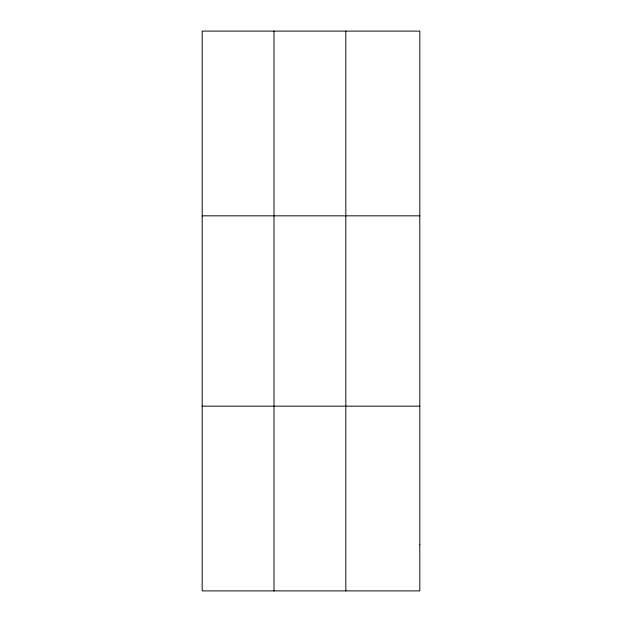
<?xml version="1.0" encoding="UTF-8"?>
<svg xmlns="http://www.w3.org/2000/svg" width="622" height="622" viewBox="0 0 622 622"><rect width="100%" height="100%" fill="white"/><g stroke="black" fill="none" stroke-linecap="round" stroke-linejoin="round"><path stroke-width="0.93" d="M274.007 590.9L274.007 31.1M345.816 590.9L345.816 31.1M202.197 215.834L419.803 215.834M202.197 406.166L419.803 406.166M419.803 544.716L419.803 590.9L202.197 590.9L202.197 31.1L419.803 31.1L419.803 544.716"/></g></svg>
